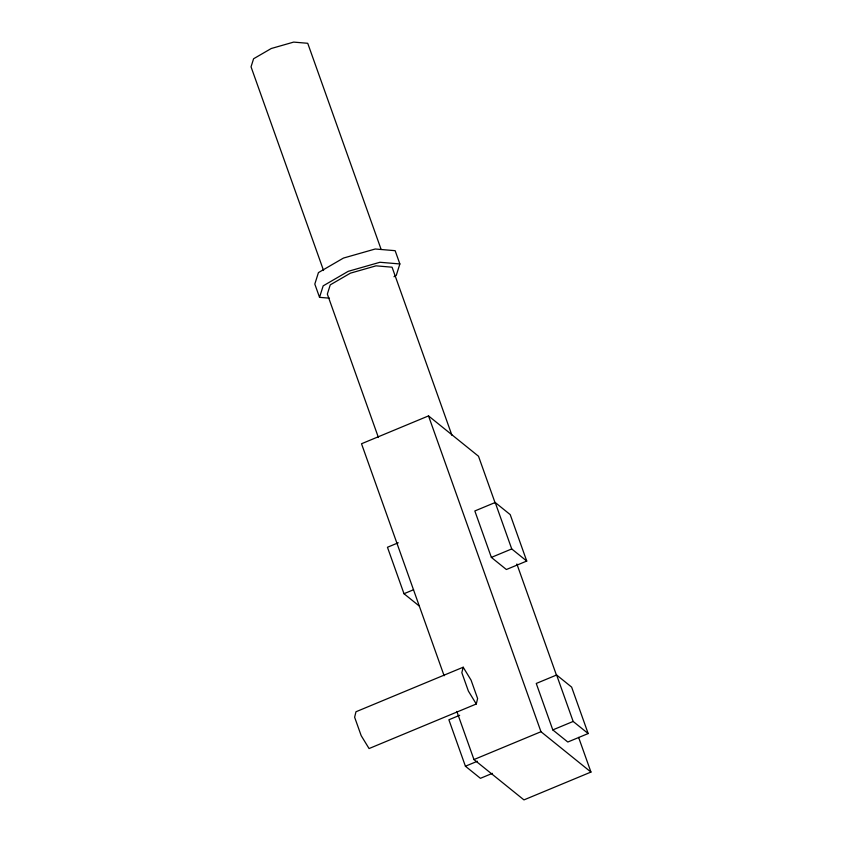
<?xml version="1.0" encoding="UTF-8"?>
<svg xmlns="http://www.w3.org/2000/svg" width="842" height="842" viewBox="0 0 842 842"><rect width="100%" height="100%" fill="white"/><g stroke="black" fill="none" stroke-linecap="round" stroke-linejoin="round"><path stroke-width="1.26" d="M463.184 667.222L461.837 672.684L468.384 691.082L476.277 703.996L369.07 748.549L361.176 735.634L354.629 717.237L355.966 711.764L463.184 667.222L471.067 680.136L477.614 698.534L476.277 703.996M329.496 298.184L319.539 297.342L323.16 285.87L348.178 271.345L379.952 262.272L399.866 263.956L396.256 275.418L393.982 276.744M495.264 503.305L478.509 456.248L428.515 415.906L361.513 443.755L444.123 675.747M398.234 542.795L387.457 547.268L403.992 593.715L419 605.83M495.201 502.495L474.835 510.968L491.37 557.404L506.379 569.518L526.745 561.056L510.21 514.609L495.201 502.495L511.736 548.942L526.745 561.056M403.992 593.715L413.58 589.726M491.37 557.404L511.736 548.942M459.658 715.29L448.881 719.773L465.416 766.22L480.424 778.324L492.402 773.345M556.625 675L536.259 683.462L552.794 729.909L567.803 742.023L588.169 733.55L571.634 687.114L556.625 675L573.16 721.447L588.169 733.55M473.962 759.558L540.974 731.719L590.958 772.061L523.956 799.9L473.962 759.558L456.827 711.416M465.416 766.22L477.403 761.242M552.794 729.909L573.16 721.447M516.872 563.993L556.562 675.452M578.612 737.382L590.958 772.061M399.866 263.956L395.151 250.684L375.237 249L343.452 258.073L318.434 272.608L314.813 284.07L319.539 297.342M451.933 435.314L392.067 267.198L376.027 265.84L350.419 273.155L330.253 284.859L327.338 294.1L378.405 437.493M381.131 249.432L307.73 43.289L293.669 42.1L271.25 48.51L253.589 58.761L251.042 66.844L323.56 270.514M428.515 415.906L540.974 731.719"/></g></svg>
